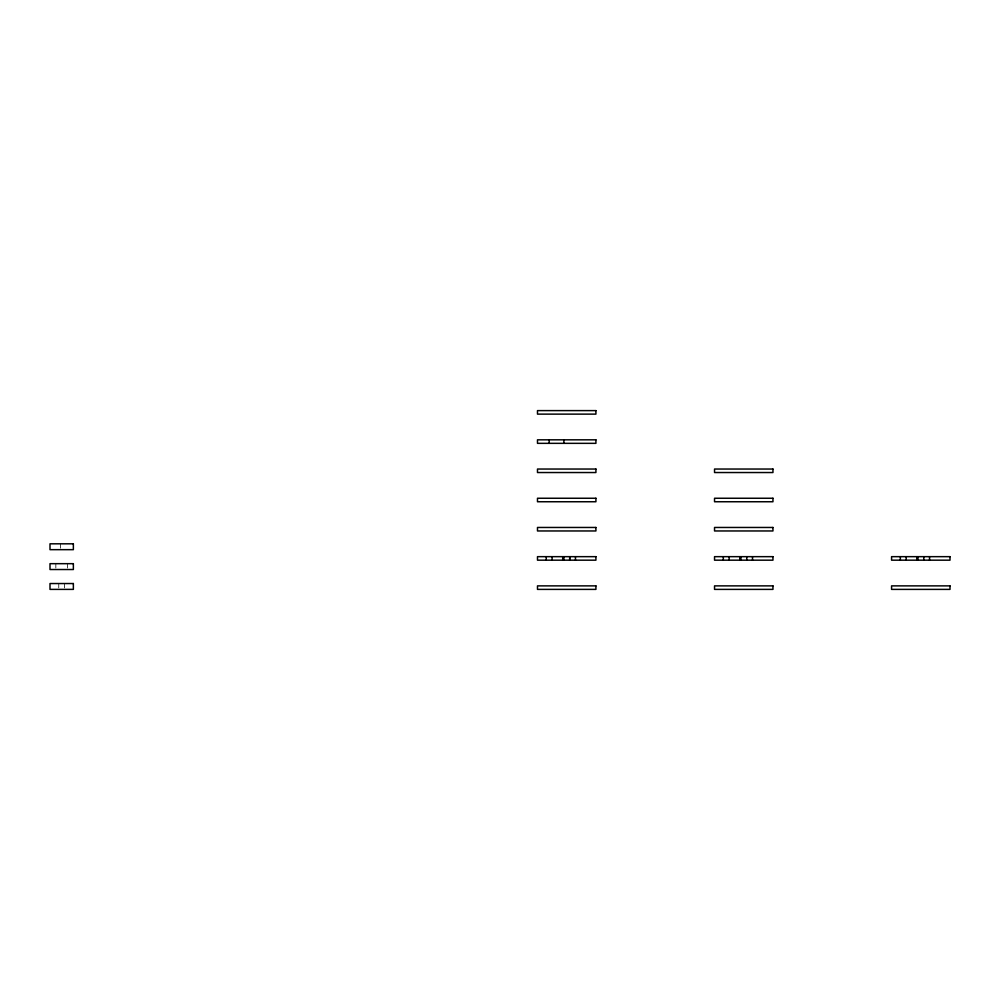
<?xml version="1.0" encoding="UTF-8"?>
<svg xmlns="http://www.w3.org/2000/svg" width="1000" height="1000" viewBox="0 0 1000 1000"><rect width="100%" height="100%" fill="white"/><g stroke="black" fill="none" stroke-linecap="round" stroke-linejoin="round"><path stroke-width="0.75" stroke-dasharray="5 3.75" d="M67.525 563.675L67.525 568.062M64.6 583.538L64.6 587.925M60.512 543.812L60.512 548.2M58.762 583.538L58.762 587.925M55.838 563.675L55.838 568.062"/><path stroke-width="1.5" d="M929.55 556.663L929.55 560.175M923.812 556.663L923.763 560.175M917.962 556.663L917.962 560.175M916.8 556.663L916.8 560.175M906.2 556.663L906.188 560.175M900.35 556.663L900.337 560.175M752.513 556.663L752.513 560.175M746.762 556.663L746.762 560.175M740.925 556.663L740.925 560.175M739.762 556.663L739.762 560.175M729.137 556.663L729.15 560.175M723.312 556.663L723.3 560.175M575.462 556.663L575.462 560.175M563.875 439.825L563.875 443.338M563.875 556.663L563.875 560.175M562.712 556.663L562.712 560.175M552.112 556.663L552.1 560.175M549.188 439.825L549.188 443.338M546.25 556.663L546.263 560.175M595.913 410.613L537.487 410.613L537.487 414.125L595.913 414.125L595.913 410.613M595.913 439.825L537.487 439.825L537.487 443.338L595.913 443.338L595.913 439.825M595.913 469.038L537.487 469.038L537.487 472.537L595.913 472.537L595.913 469.038M772.95 469.038L714.538 469.038L714.538 472.537L772.95 472.537L772.95 469.038M595.913 498.25L537.487 498.25L537.487 501.75L595.913 501.75L595.913 498.25M772.95 498.25L714.538 498.25L714.538 501.75L772.95 501.75L772.95 498.25M595.913 527.463L537.487 527.463L537.487 530.962L595.913 530.962L595.913 527.463M772.95 527.463L714.538 527.463L714.538 530.962L772.95 530.962L772.95 527.463M73.362 543.812L50 543.812L50 549.663L73.362 549.663L73.362 543.812M595.913 556.663L537.487 556.663L537.487 560.175L595.913 560.175L595.913 556.663M772.95 556.663L714.538 556.663L714.538 560.175L772.95 560.175L772.95 556.663M950 556.663L891.575 556.663L891.575 560.175L950 560.175L950 556.663M73.362 563.675L50 563.675L50 569.525L73.362 569.525L73.362 563.675M73.362 583.538L50 583.538L50 589.388L73.362 589.388L73.362 583.538M595.913 585.875L537.487 585.875L537.487 589.388L595.913 589.388L595.913 585.875M772.95 585.875L714.538 585.875L714.538 589.388L772.95 589.388L772.95 585.875M950 585.875L891.575 585.875L891.575 589.388L950 589.388L950 585.875M569.725 560.175L569.725 556.663L569.675 560.175"/></g></svg>
